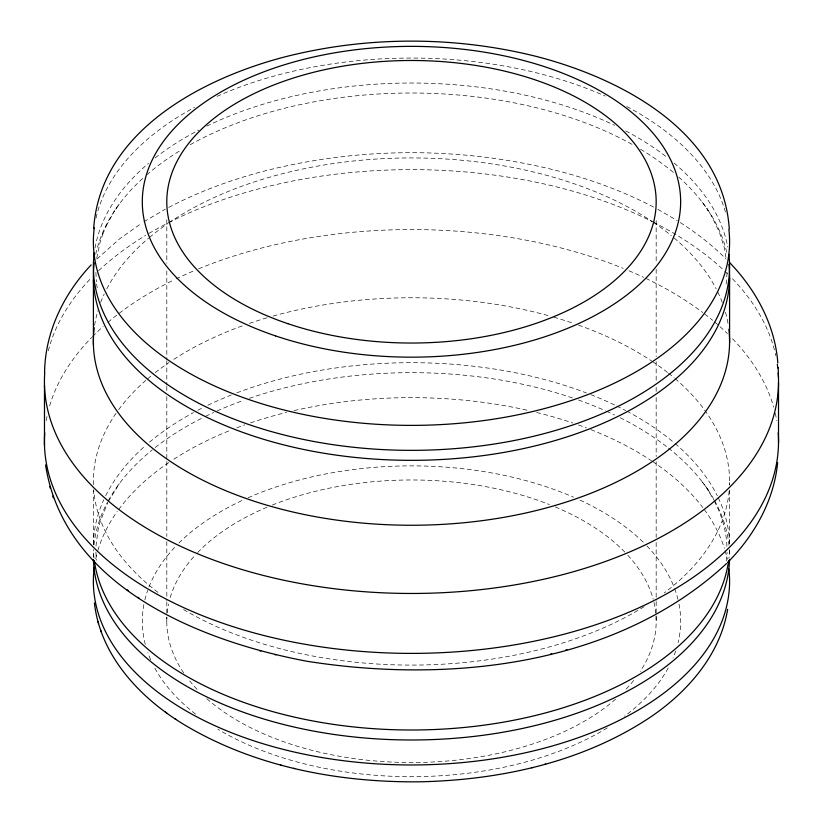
<?xml version="1.0" encoding="UTF-8"?>
<svg xmlns="http://www.w3.org/2000/svg" width="823" height="823" viewBox="0 0 823 823"><rect width="100%" height="100%" fill="white"/><g stroke="black" fill="none" stroke-linecap="round" stroke-linejoin="round"><path stroke-width="0.62" stroke-dasharray="4.12 3.09" d="M95.9 272.434L96.363 281.744M95.91 552.079L96.291 560.185M727.11 272.742L725.917 286.888M726.678 560.864L727.1 552.387M95.972 546.019L98.091 529.868L100.108 521.864L107.762 502.627M96.713 258.288L100.097 242.219L102.896 233.886M102.731 234.288L106.373 225.636M106.208 226.037L114.664 210.698L114.016 211.676L119.469 203.754L118.656 204.917M108.286 501.608L119.469 483.41L118.656 484.572M97.021 258.947L119.376 239.04L141.844 223.033M143.932 221.747L165.32 209.165M168.746 207.406C198.765 191.615 230.81 179.898 263.586 171.256L264.594 171.009C359.178 146.885 459.81 146.628 554.568 170.032L555.546 170.279C589.782 178.982 623.217 191.142 654.542 207.53M657.855 209.351L677.236 220.595M680.292 222.57C696.721 233.146 712.307 245.141 726.051 259.06M702.4 202.345L708.459 210.853M702.832 482.607L702.4 482L708.459 490.518M708.017 210.235L706.988 208.703L711.946 216.716L719.415 232.209L724.322 247.744L726.349 259.801M708.017 489.901L706.978 488.358L713.829 499.993M714.364 501.001L719.24 511.464C723.962 523.562 726.637 535.187 726.956 547.542M96.63 284.161L97.186 287.783M729.579 482.494L729.579 485.035M729.579 490.127L729.579 543.591M656.168 220.543L656.168 262.876M656.168 269.296L656.168 356.524M656.168 361.657L656.168 382.181M656.168 387.314L656.168 392.448M656.168 397.581L656.168 456.59M656.168 461.724L656.168 537.409M656.168 542.542L656.168 600.265M656.168 601.551L656.168 622.075M166.812 219.628L166.812 263.237M166.812 270.942L166.812 359.456M166.812 360.741L166.812 385.113M166.812 386.399L166.812 391.522M166.812 396.655L166.812 536.483M166.812 541.616L166.812 600.625M166.812 601.911L166.812 616.026M166.812 617.312L166.812 623.721M93.41 489.726L93.41 544.456M656.044 616.602A244.698 141.278 0 0 1 640.263 671.373M633.648 680.467A244.698 141.278 0 0 1 624.904 690.363M615.583 699.18A244.698 141.278 0 0 1 206.254 698.202M197.057 689.335A244.698 141.278 0 0 1 189.702 680.96M183.714 672.905A244.698 141.278 0 0 1 166.874 617.147M167.213 612.765A244.698 141.278 0 0 1 168.602 604.041M170.248 597.529A244.698 141.278 0 0 1 195.318 555.031M197.654 552.562A244.698 141.278 0 0 1 267.64 506.958M272.29 505.055A244.698 141.278 0 0 1 549.486 504.592M555.309 506.958A244.698 141.278 0 0 1 625.49 552.768M627.815 555.237A244.698 141.278 0 0 1 653.164 599.154M653.987 602.405A244.698 141.278 0 0 1 655.787 613.31M675.086 378.621A318.11 183.663 0 0 1 729.528 484.932M729.147 491.033A318.11 183.663 0 0 1 664.284 592.899M644.131 606.685A318.11 183.663 0 0 1 181.369 608.238M157.913 592.334A318.11 183.663 0 0 1 93.771 490.734M93.41 484.634A318.11 183.663 0 0 1 116.527 412.621M118.656 409.659A318.11 183.663 0 0 1 145.815 380.401M147.636 378.827A318.11 183.663 0 0 1 152.317 374.918M155.208 372.613A318.11 183.663 0 0 1 168.982 362.552M173.838 359.332A318.11 183.663 0 0 1 244.76 325.003M249.369 323.398A318.11 183.663 0 0 1 267.053 317.781M273.082 316.053A318.11 183.663 0 0 1 548.962 315.806M553.786 317.174A318.11 183.663 0 0 1 573.868 323.501M578.476 325.106A318.11 183.663 0 0 1 651.559 360.937M652.526 361.575A318.11 183.663 0 0 1 667.494 372.418M668.471 373.189A318.11 183.663 0 0 1 674.16 377.839M679.006 604.133A269.172 155.403 0 0 1 678.101 642.609M675.704 650.931A269.172 155.403 0 0 1 673.029 657.999M668.225 667.947A269.172 155.403 0 0 1 624.544 716.236M607.261 727.923A269.172 155.403 0 0 1 217.848 729.229M195.565 714.076A269.172 155.403 0 0 1 154.066 666.712M150.681 659.748A269.172 155.403 0 0 1 147.862 652.701M145.301 644.399A269.172 155.403 0 0 1 144.066 603.537M144.848 599.946A269.172 155.403 0 0 1 147.656 590.441M148.973 586.902A269.172 155.403 0 0 1 174.548 547.521M178.93 543.015A269.172 155.403 0 0 1 243.711 499.746M248.093 497.771A269.172 155.403 0 0 1 573.466 497.164M580.061 500.127A269.172 155.403 0 0 1 644.244 543.242M646.899 545.937A269.172 155.403 0 0 1 673.749 586.315M674.654 588.671A269.172 155.403 0 0 1 677.957 599.35M729.528 549.857A318.11 183.663 0 0 1 728.9 558.395M94.017 558.087A318.11 183.663 0 0 1 93.41 549.548M93.38 544.672A318.11 183.663 0 0 1 103.729 499.849M105.683 495.724A318.11 183.663 0 0 1 145.815 445.325M149.488 442.177A318.11 183.663 0 0 1 193.446 412.611M197.798 410.286A318.11 183.663 0 0 1 203.332 407.457M207.849 405.245A318.11 183.663 0 0 1 231.222 395.019M236.808 392.849A318.11 183.663 0 0 1 586.418 392.952M590.893 394.69A318.11 183.663 0 0 1 614.534 404.967M616.797 406.068A318.11 183.663 0 0 1 625.706 410.574M626.797 411.15A318.11 183.663 0 0 1 674.16 442.764M675.086 443.546A318.11 183.663 0 0 1 717.265 495.724M718.263 497.781A318.11 183.663 0 0 1 729.559 543.756M93.369 557.099A318.11 183.663 0 0 1 93.503 550.988M93.987 544.898A318.11 183.663 0 0 1 107.268 502.637M108.369 500.6A318.11 183.663 0 0 1 152.317 449.831M155.208 447.517A318.11 183.663 0 0 1 203.332 417.446M205.585 416.335A318.11 183.663 0 0 1 213.589 412.529M217.087 410.955A318.11 183.663 0 0 1 243.618 400.328M249.369 398.311A318.11 183.663 0 0 1 572.715 398.013M578.476 400.019A318.11 183.663 0 0 1 605.275 410.687M606.448 411.212A318.11 183.663 0 0 1 614.534 414.957M620.172 417.724A318.11 183.663 0 0 1 667.494 447.331M668.471 448.093A318.11 183.663 0 0 1 713.438 498.563M714.58 500.6A318.11 183.663 0 0 1 729.003 545.196M729.404 550.073A318.11 183.663 0 0 1 729.59 556.183M95.026 247.939A318.11 183.663 0 0 1 148.552 163.293M155.208 157.872A318.11 183.663 0 0 1 198.888 130.055M206.717 126.135A318.11 183.663 0 0 1 614.534 125.312M625.706 130.919A318.11 183.663 0 0 1 667.494 157.677M674.16 163.098A318.11 183.663 0 0 1 727.758 247.034M95.735 254.286A318.11 183.663 0 0 1 144.015 177.243M146.72 174.857A318.11 183.663 0 0 1 180.854 150.177M190.226 144.704A318.11 183.663 0 0 1 632.187 144.416M640.561 149.251A318.11 183.663 0 0 1 674.16 173.087M678.708 177.048A318.11 183.663 0 0 1 727.275 254.595M94.624 325.28A318.11 183.663 0 0 1 97.886 310.755M100.704 302.36A318.11 183.663 0 0 1 104.202 294.058M106.733 288.924A318.11 183.663 0 0 1 148.552 238.207M149.488 237.425A318.11 183.663 0 0 1 168.026 223.372M168.982 222.724A318.11 183.663 0 0 1 652.526 221.747M653.493 222.395A318.11 183.663 0 0 1 671.352 235.666M674.16 238.012A318.11 183.663 0 0 1 716.226 288.924M717.769 292A318.11 183.663 0 0 1 722.357 302.658M725.505 312.256A318.11 183.663 0 0 1 728.376 325.589M48.3 350.835A367.048 211.912 0 0 1 91.692 277.516M98.626 270.716A367.048 211.912 0 0 1 145.692 235.388M148.932 233.454A367.048 211.912 0 0 1 167.46 223.239M168.53 222.694A367.048 211.912 0 0 1 652.279 221.613M653.359 222.148A367.048 211.912 0 0 1 723.88 270.294M724.775 271.137A367.048 211.912 0 0 1 727.409 273.668M732.501 278.812A367.048 211.912 0 0 1 774.649 350.835M775.245 353.273A367.048 211.912 0 0 1 775.791 355.721M46.222 420.553A367.048 211.912 0 0 1 47.158 415.646M49.637 405.893A367.048 211.912 0 0 1 91.692 337.44M92.536 336.586A367.048 211.912 0 0 1 103.173 326.474M107.895 322.359A367.048 211.912 0 0 1 173.91 279.933M176.081 278.874A367.048 211.912 0 0 1 194.002 270.757M198.621 268.833A367.048 211.912 0 0 1 623.176 268.36M628.947 270.757A367.048 211.912 0 0 1 643.576 277.3M645.767 278.349A367.048 211.912 0 0 1 702.739 312.514M704.611 313.944A367.048 211.912 0 0 1 712.636 320.332M714.58 321.947A367.048 211.912 0 0 1 727.409 333.603M732.501 338.737A367.048 211.912 0 0 1 773.671 407.107M775.245 413.197A367.048 211.912 0 0 1 776.737 420.553M95.735 558.92A318.11 183.663 0 0 1 97.196 552.871M97.886 550.464A318.11 183.663 0 0 1 117.226 511.515M118.656 509.54A318.11 183.663 0 0 1 168.982 462.433M173.838 459.203A318.11 183.663 0 0 1 231.222 429.976M236.808 427.806A318.11 183.663 0 0 1 244.76 424.884M250.531 422.888A318.11 183.663 0 0 1 286.558 412.395M294.027 410.615A318.11 183.663 0 0 1 527.985 410.41M536.699 412.477A318.11 183.663 0 0 1 572.715 422.981M578.476 424.987A318.11 183.663 0 0 1 586.418 427.909M590.893 429.647A318.11 183.663 0 0 1 651.559 460.808M652.526 461.456A318.11 183.663 0 0 1 702.832 507.575M704.293 509.54A318.11 183.663 0 0 1 724.425 548.365M725.156 550.762A318.11 183.663 0 0 1 727.275 559.229M96.003 218.126A318.11 183.663 0 0 1 97.196 213.291M97.886 210.873A318.11 183.663 0 0 1 194.526 107.391M217.087 96.332A318.11 183.663 0 0 1 605.275 96.075M626.797 106.527A318.11 183.663 0 0 1 726.153 214.793"/><path stroke-width="1.23" d="M44.586 372.531C45.008 332.204 63.772 293.852 91.158 264.893M93.668 228.599C100.139 132.133 200.987 78.967 283.75 57.178L284.758 56.921C366.358 36.119 453.175 35.893 534.929 56.077L535.896 56.324C619.997 77.876 722.666 130.867 729.271 228.804M777.632 462.464C774.083 500.549 754.321 535.567 727.697 562.407M727.645 609.329C720.084 655.314 686.968 692.678 649.306 717.872C582.015 762.345 500.168 779.957 420.419 781.799C339.415 782.704 256.179 767.221 185.792 725.649C141.186 699.118 100.447 656.672 94.408 602.94M726.534 563.56C616.293 665.879 450.243 683.769 307.246 661.301C200.431 641.302 64.369 586.778 45.563 464.923M531.637 767.766L532.594 767.52M544.682 764.361L545.731 764.083M550.762 653.935L551.708 653.699M565.874 649.985L566.934 649.717M259.79 650.756L260.819 651.014M275.088 654.624L276.014 654.861M280.478 764.979L281.507 765.246M293.688 768.322L294.613 768.559M127.051 589.782L128.357 590.698M137.822 597.282L139.077 598.156M165.444 712.09L166.74 713.006M174.764 718.582L176.009 719.456M729.764 262.743C755.905 289.84 775.029 325.013 777.828 363.015M98.04 621.828L98.585 623.577M100.684 630.212L101.229 631.951M49.699 486.414L50.244 488.173M52.754 496.094L53.3 497.833M778.177 367.49L778.476 377.346M778.517 382.777L778.517 442.702M729.579 277.742L729.579 342.666M93.41 279.882L93.41 344.796M44.483 385.246L44.483 445.171M728.869 229.36A318.11 183.663 0 0 1 410.152 425.378A318.11 183.663 0 0 1 94.275 227.837M728.869 254.328A318.11 183.663 0 0 1 410.152 450.346A318.11 183.663 0 0 1 94.275 252.805M728.869 264.317A318.11 183.663 0 0 1 410.152 460.335A318.11 183.663 0 0 1 94.275 262.794M728.869 329.241A318.11 183.663 0 0 1 410.152 525.249A318.11 183.663 0 0 1 94.275 327.719M778.219 372.922A367.048 211.912 0 0 1 411.479 593.465A367.048 211.912 0 0 1 44.73 372.922M777.313 364.301A367.048 211.912 0 0 1 777.776 367.994M778.219 432.847A367.048 211.912 0 0 1 411.479 653.39A367.048 211.912 0 0 1 44.73 432.847M728.592 560.833A318.11 183.663 0 0 1 411.212 730.001A318.11 183.663 0 0 1 94.316 560.525M729.528 559.846A318.11 183.663 0 0 1 411.212 739.99A318.11 183.663 0 0 1 93.41 559.537M728.869 568.95A318.11 183.663 0 0 1 410.152 764.958A318.11 183.663 0 0 1 94.275 567.428M287.896 323.696A244.698 141.278 0 0 0 656.168 202.581A244.698 141.278 0 0 0 290.365 79.008A244.698 141.278 0 0 0 287.896 323.696M275.54 335.897A269.172 155.403 0 0 0 680.642 202.664A269.172 155.403 0 0 0 278.246 66.735A269.172 155.403 0 0 0 275.54 335.897"/></g></svg>
